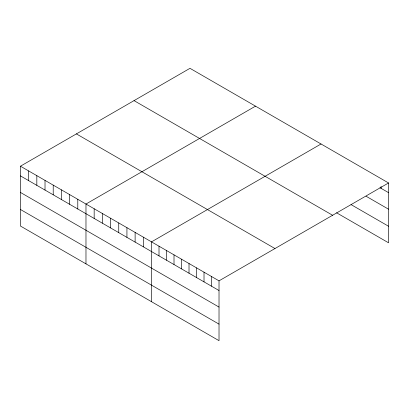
<?xml version="1.0" encoding="UTF-8"?>
<svg xmlns="http://www.w3.org/2000/svg" width="409" height="409" viewBox="0 0 409 409"><rect width="100%" height="100%" fill="white"/><g stroke="black" fill="none" stroke-linecap="round" stroke-linejoin="round"><path stroke-width="0.61" d="M20.45 166.202L219.019 280.845L219.019 340.677L20.45 226.034L20.45 166.202L189.981 68.323L388.55 182.966L388.55 242.798L336.576 212.792M255.507 106.156L85.977 204.035L85.977 263.866M321.034 143.988L151.504 241.867L151.504 301.699M219.019 280.845L388.55 182.966M379.976 187.705L388.55 192.654M366.045 196.213L388.55 209.203M351.045 204.597L388.55 226.249M134.034 100.624L332.604 215.267M76.396 133.901L274.966 248.544M20.45 175.89L219.019 290.533M20.45 192.44L219.019 307.082M20.45 209.485L219.019 324.127M381.05 186.509L381.05 188.324M211.519 276.515L211.519 286.203M204.014 272.184L204.014 281.873M196.514 267.854L196.514 277.542M189.014 263.519L189.014 273.212M181.509 259.188L181.509 268.882M174.009 254.858L174.009 264.546M166.509 250.528L166.509 260.216M159.009 246.198L159.009 255.886M143.314 237.138L143.314 246.826M135.123 232.409L135.123 242.097M126.933 227.68L126.933 237.368M118.743 222.951L118.743 232.639M110.553 218.222L110.553 227.91M102.357 213.493L102.357 223.181M94.167 208.764L94.167 218.452M77.787 199.306L77.787 208.994M69.596 194.577L69.596 204.265M61.406 189.848L61.406 199.536M53.216 185.119L53.216 194.807M45.021 180.389L45.021 190.078M36.83 175.66L36.83 185.349M28.64 170.931L28.64 180.62"/></g></svg>
